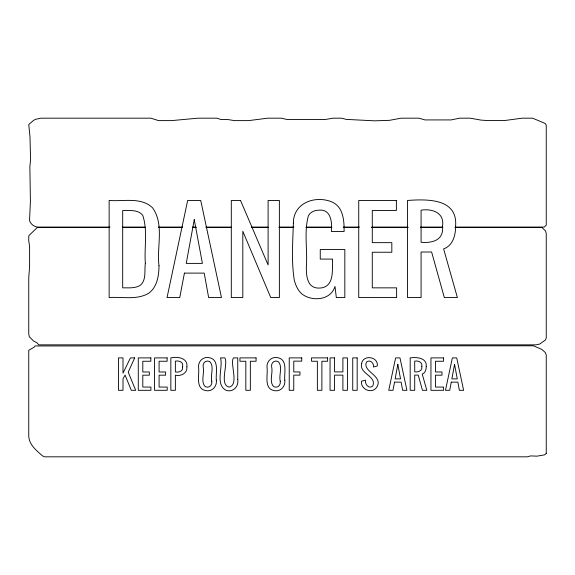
<?xml version="1.0" encoding="UTF-8"?>
<svg xmlns="http://www.w3.org/2000/svg" width="575" height="575" viewBox="0 0 575 575"><rect width="100%" height="100%" fill="white"/><g stroke="black" fill="none" stroke-linecap="round" stroke-linejoin="round"><path stroke-width="0.86" d="M109.94 227.068L37.253 227.068C33.867 226.5 30.382 223.898 29.541 220.462L30.41 201.43L29.871 166.937L30.554 159.347L29.993 136.893L28.75 124.502L33.717 120.261L35.823 119.248L40.954 118.177L150.894 118.177L158.563 120.613L171.494 120.613L198.001 118.177L217.048 118.177L221.052 119.564L227.93 119.564L234.586 120.621L248.501 120.621L267.849 118.177L281.484 118.177L286.788 119.449L325.565 119.449L333.083 118.177L341.507 118.177L346.351 119.399L374.577 120.822L389.491 120.333L401.113 118.177L418.852 118.177L424.961 119.923L451.174 119.923L459.526 118.177L470.192 118.177L481.074 120.118L486.313 120.462L505.159 120.462L522.172 118.177L532.615 118.177L545.122 123.445L546.25 125.149L546.25 225.156L544.273 227.068L455.436 227.068M122.504 227.068L144.936 227.068M158.398 227.068L182.627 227.068M192.496 227.068L196.089 227.068M205.958 227.068L231.085 227.068M251.728 227.068L267.878 227.068M279.543 227.068L293.904 227.068M306.468 227.068L331.595 227.068M343.261 227.068L359.411 227.068M371.975 227.068L407.869 227.068M420.433 227.068L442.872 227.068M109.106 227.556L37.253 227.556L29.21 235.276L28.75 236.153L28.75 240.918L29.613 246.438L29.613 266.34L28.75 277.725L28.75 334.025L29.339 336.77L33.58 341.047L36.786 342.65L38.748 344.849L535.749 344.849L539.573 344.123L545.51 339.954L546.25 337.956L546.25 233.565L545.574 230.963L542.031 227.556L454.904 227.556M122.576 227.556L145.029 227.556M158.506 227.556L181.858 227.556M192.639 227.556L196.226 227.556M206.109 227.556L231.258 227.556M251.915 227.556L268.087 227.556M278.861 227.556L293.236 227.556M305.807 227.556L331.854 227.556M343.534 227.556L358.8 227.556M371.378 227.556L408.2 227.556M420.778 227.556L442.333 227.556M159.009 265.794C158.88 275.605 157.27 286.911 148.832 293.178C136.907 300.351 122.223 296.556 109.142 297.562L109.142 200.459C123.258 201.653 140.882 196.794 152.418 207.654C164.608 224.279 156.508 246.977 159.009 265.794M216.344 380.176C217.242 386.515 211.737 392.315 205.289 390.497C195.306 388.405 199.532 374.555 198.619 367.856C197.671 361.488 203.349 355.997 209.695 357.779C219.592 359.835 215.496 373.52 216.344 380.176M237.748 379.378C239.006 386.263 233.213 392.79 226.112 390.324C214.863 384.517 223.352 367.317 220.505 357.894L224.825 357.894C228.627 363.457 218.874 384.84 229.145 387.097C239.38 384.783 229.698 363.486 233.464 357.894L237.748 357.894L237.748 379.378M284.798 380.176C285.696 386.515 280.197 392.315 273.743 390.497C263.767 388.405 267.993 374.555 267.073 367.856C266.132 361.488 271.803 355.997 278.149 357.779C288.046 359.835 283.957 373.52 284.798 380.176M293.372 222.935C292.833 241.931 291.273 261.244 294.271 280.09C295.629 285.344 297.872 290.504 302.069 294.113C312.376 301.846 330.848 300.315 335.002 286.415L336.317 297.562L344.827 297.562L344.827 249.493L320.253 249.493L320.253 259.081L332.602 259.081C331.976 268.518 334.686 284.345 322.891 287.644C308.394 290.555 306.166 278.753 306.346 267.116C307.675 250.161 303.83 232.322 308.387 215.776C310.457 211.837 314.798 210.17 319.053 210.17C331.143 208.862 332.242 222.712 331.401 231.509L344.109 231.509C344.173 224.343 343.872 216.94 340.738 210.357A17.847 17.847 0 0 0 330.352 201.329C314.007 195.601 293.437 203.349 293.372 222.935M145.346 263.278C144.232 270.516 146.603 279.529 140.552 285.099C135.312 288.679 128.685 287.68 122.683 287.852L122.683 210.529C129.425 210.802 138.029 209.243 142.737 215.323C147.897 230.582 144.117 247.466 145.346 263.278M182.613 366.893C183.439 371.292 178.818 372.636 175.368 371.975L175.368 361.136C179.206 360.403 183.885 361.955 182.613 366.893M186.897 366.857C187.608 373.247 180.888 376.503 175.368 375.216L175.368 390.303L170.847 390.303L170.847 357.894C177.431 356.392 188.061 357.815 186.897 366.857M361.668 363.4C358.75 373.815 377.25 376.107 372.701 386.141C368.668 389.376 364.809 384.143 365.456 380.14L361.452 381.218C360.374 389.448 371.853 394.227 376.603 387.449C384.222 375.77 361.848 371.867 366.548 361.984C370.178 359.224 374.109 363.026 373.455 367.015L377.301 365.973C378.587 356.478 363.12 354.401 361.668 363.4M211.78 381.139C212.549 385.056 209.264 388.492 205.361 386.731C200.301 381.958 204.765 372.931 203.176 366.936C202.4 363.012 205.8 359.806 209.609 361.495C214.683 366.189 210.177 375.209 211.78 381.139M280.233 381.139C281.002 385.056 277.725 388.492 273.815 386.731C268.755 381.958 273.218 372.931 271.637 366.936C270.854 363.012 274.253 359.806 278.063 361.495C283.144 366.189 278.631 375.209 280.233 381.139M426.233 366.498C426.255 369.452 425.349 372.995 422.23 374.059L426.83 390.303L422.467 390.303L418.226 375.094L414.712 375.094L414.712 390.303L410.191 390.303L410.191 357.894C416.386 356.96 427.153 357.65 426.233 366.498M455.601 226.234C455.666 235.096 452.956 245.705 443.613 248.889L457.398 297.562L444.331 297.562L431.624 252.008L421.08 252.008L421.08 297.562L407.531 297.562L407.531 200.459C426.916 199.079 457.908 198.202 455.601 226.234M421.87 366.498C422.611 370.796 418.205 372.442 414.712 371.86L414.712 361.136C418.277 360.388 422.69 362.171 421.87 366.498M442.534 226.234C443.943 240.156 432.688 243.254 421.08 242.298L421.08 210.17C432.192 208.423 444.712 212.671 442.534 226.234M194.257 219.643L186.228 263.4L202.407 263.4L194.257 219.643M397.821 364.291L395.147 378.896L400.545 378.896L397.821 364.291M454.559 364.291L451.878 378.896L457.276 378.896L454.559 364.291M184.424 273.111L179.752 297.562L167.045 297.562L187.666 200.459L200.732 200.459L221.468 297.562L208.646 297.562L204.204 273.111L184.424 273.111M394.543 382.138L392.984 390.303L388.743 390.303L395.622 357.894L399.984 357.894L406.906 390.303L402.622 390.303L401.142 382.138L394.543 382.138M451.274 382.138L449.715 390.303L445.474 390.303L452.36 357.894L456.715 357.894L463.637 390.303L459.36 390.303L457.88 382.138L451.274 382.138M134.643 357.894L128.239 372.176L135.678 390.303L131.28 390.303L125.077 375.094L123 378.86L123 390.303L118.479 390.303L118.479 357.894L123 357.894L123 373.175L130.439 357.894L134.643 357.894M546.25 453.459L544.532 454.882L537.064 456.155L530.632 455.91L527.311 456.823L44.57 456.823L42.406 455.831C36.024 450.002 28.197 444.245 28.75 434.276L28.75 350.29L33.99 347.278L35.046 345.963L533.449 345.805L541.758 349.348L545.265 352.511L546.25 354.947L546.25 453.459M240.53 200.459L231.301 200.459L231.301 297.562L242.808 297.562L242.808 231.265L270.746 297.562L279.371 297.562L279.371 200.459L268.108 200.459L268.108 264.953L240.53 200.459M396.383 200.459L358.735 200.459L358.735 297.562L396.621 297.562L396.621 287.852L372.284 287.852L372.284 252.245L391.827 252.245L391.827 242.657L372.284 242.657L372.284 210.529L396.383 210.529L396.383 200.459M150.844 357.894L138.28 357.894L138.28 390.303L150.923 390.303L150.923 387.061L142.801 387.061L142.801 375.18L149.327 375.18L149.327 371.975L142.801 371.975L142.801 361.251L150.844 361.251L150.844 357.894M167.131 357.894L154.567 357.894L154.567 390.303L167.21 390.303L167.21 387.061L159.088 387.061L159.088 375.18L165.607 375.18L165.607 371.975L159.088 371.975L159.088 361.251L167.131 361.251L167.131 357.894M256.069 357.894L239.947 357.894L239.947 361.251L245.827 361.251L245.827 390.303L250.348 390.303L250.348 361.251L256.069 361.251L256.069 357.894M301.76 357.894L289.239 357.894L289.239 390.303L293.76 390.303L293.76 375.137L299.963 375.137L299.963 371.939L293.76 371.939L293.76 361.136L301.76 361.136L301.76 357.894M327.606 357.894L311.485 357.894L311.485 361.251L317.364 361.251L317.364 390.303L321.885 390.303L321.885 361.251L327.606 361.251L327.606 357.894M334.571 357.894L330.05 357.894L330.05 390.303L334.571 390.303L334.571 375.137L342.894 375.137L342.894 390.303L347.415 390.303L347.415 357.894L342.894 357.894L342.894 371.896L334.571 371.896L334.571 357.894M357.176 357.894L352.734 357.894L352.734 390.303L357.176 390.303L357.176 357.894M443.512 357.894L430.955 357.894L430.955 390.303L443.598 390.303L443.598 387.061L435.476 387.061L435.476 375.18L441.995 375.18L441.995 371.975L435.476 371.975L435.476 361.251L443.512 361.251L443.512 357.894"/></g></svg>
